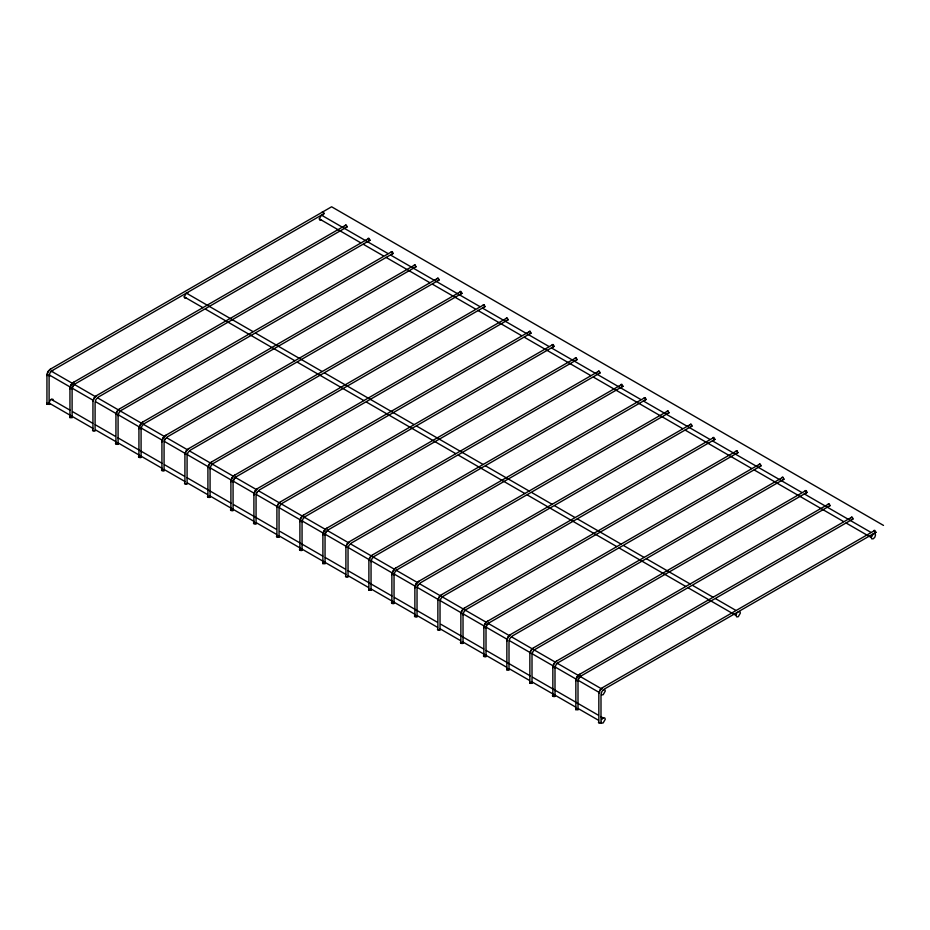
<?xml version="1.0" encoding="UTF-8"?>
<svg xmlns="http://www.w3.org/2000/svg" width="930" height="930" viewBox="0 0 930 930"><rect width="100%" height="100%" fill="white"/><g stroke="black" fill="none" stroke-linecap="round" stroke-linejoin="round"><path stroke-width="1.4" d="M46.942 375.615L48.081 371.791L50.825 368.885M49.104 375.86L49.988 372.884L52.127 370.628M69.948 388.891L71.075 385.067L73.83 382.16M72.726 386.02L72.098 388.147L72.098 417.605L69.948 417.605L69.948 416.349M72.098 389.135L72.982 386.159L75.121 383.904M92.942 401.167L93.523 399.191M115.936 414.443L116.82 411.467L118.947 409.212M118.087 415.687L118.97 412.711L121.109 410.467M139.221 426.731L141.953 422.499L414.966 264.864L416.047 266.736L414.966 267.363M138.93 428.718L140.07 424.894L142.813 421.999M141.081 428.963L141.965 425.987L144.103 423.743M186.36 298.112L184.838 298.263L184.198 296.868L186.36 293.136L187.883 292.985M161.925 441.994L163.064 438.17L165.807 435.275M164.075 441.25L164.715 439.123M184.919 454.282L185.512 452.294M207.913 467.558L208.797 464.582L210.936 462.326L483.949 304.703L485.03 306.563L483.949 307.191M210.075 468.801L210.959 465.825L213.086 463.57M230.907 481.821L232.047 477.997L234.79 475.102M233.07 482.077L233.953 479.101L236.092 476.846M321.454 220.108L319.932 220.259L319.304 218.864L321.454 215.132L322.977 214.981M253.902 495.097L255.041 491.273L257.784 488.378L529.937 331.254L531.018 333.114L529.937 333.742M256.064 494.353L256.692 492.226M276.908 507.385L277.489 505.397M299.902 521.66L301.041 517.824L303.785 514.929M302.052 521.904L302.936 518.928L305.075 516.673M323.779 530.96L322.896 533.936L322.896 563.638L325.047 563.638L325.047 562.394M322.896 534.936L324.035 531.1L326.779 528.205M325.686 532.053L325.047 534.18L325.047 563.638M325.047 535.18L325.93 532.204L328.069 529.949M345.89 547.212L346.483 545.224M368.885 560.488L369.768 557.512L371.907 555.257M371.047 561.732L371.93 558.756L374.058 556.5M392.181 572.775L394.901 568.532L667.914 410.909L668.996 412.781L667.914 413.397M391.879 574.763L393.018 570.939L395.762 568.032M394.041 575.007L394.925 572.031L397.052 569.776M414.873 588.039L416.012 584.214L418.756 581.308M417.035 587.283L417.663 585.168M437.867 600.315L438.46 598.327M460.873 613.591L461.757 610.615L463.884 608.36L736.897 450.736L737.978 452.608L736.897 453.224M463.024 614.835L463.907 611.859L466.046 609.603M483.867 627.866L485.007 624.042L487.75 621.147M486.018 628.11L486.901 625.134L489.041 622.879M506.862 641.142L508.001 637.317L510.744 634.423L782.897 477.288L783.967 479.159L782.897 479.787M529.856 653.418L530.449 651.442M552.85 667.694L553.989 663.869L556.733 660.974M555.001 667.949L555.896 664.973L558.023 662.718M576.728 677.005L575.844 679.97L575.844 709.683L578.007 709.683L578.007 708.439M575.844 680.969L576.984 677.145L579.727 674.25M578.634 678.098L578.007 680.225L578.007 709.683M578.007 681.225L578.89 678.249L581.018 675.994M598.839 693.257L599.432 691.269M738.257 611.766L739.78 611.615L740.408 613.01L738.257 616.741L736.723 616.892L736.095 615.497L736.723 613.37M871.201 537.505L873.351 533.762L874.874 533.611L875.514 535.017L874.874 537.133L873.351 538.749L871.829 538.9L871.201 537.505L846.056 522.986M321.908 212.389L322.977 211.761L323.745 212.563L324.059 213.633L322.977 214.249M344.902 225.665L345.972 225.037L346.739 225.851L347.053 226.908L345.972 227.525M368.21 238.243L370.047 240.184L368.978 240.812M390.891 252.216L391.972 251.588L392.727 252.402L393.041 253.46L391.972 254.088M413.885 265.492L414.966 264.864M436.879 278.768L437.96 278.151L438.728 278.954L439.041 280.011L437.96 280.639M460.187 291.346L462.036 293.287L460.954 293.915M482.868 305.319L483.949 304.703M505.874 318.595L506.943 317.979L507.71 318.781L508.024 319.839L506.943 320.466M528.868 331.871L529.937 331.254M551.862 345.146L552.943 344.53L553.699 345.332L554.013 346.39L552.943 347.018M574.856 358.422L575.937 357.806L576.693 358.608L577.007 359.666L575.937 360.294M597.851 371.698L598.932 371.082L599.687 371.884L600.001 372.953L598.932 373.569M621.159 384.288L623.007 386.229L621.926 386.845M643.839 398.261L644.92 397.633L645.687 398.435L646.001 399.505L644.92 400.121M666.833 411.537L667.914 410.909M689.839 424.812L690.909 424.185L691.676 424.987L691.99 426.056L690.909 426.672M713.147 437.391L714.984 439.332L713.903 439.948M735.828 451.364L736.897 450.736M758.822 464.64L759.903 464.012L760.659 464.826L760.973 465.884L759.903 466.5M804.81 491.191L805.892 490.563L806.647 491.377L806.973 492.435L805.892 493.063M827.805 504.467L828.886 503.851L829.653 504.653L829.967 505.711L828.886 506.339M850.799 517.743L851.88 517.126L852.647 517.929L852.961 518.987L851.88 519.614M874.119 530.321L875.955 532.262L874.874 532.89M46.942 403.074L46.942 404.318L49.104 404.318L49.732 400.958L51.255 399.342L52.778 399.191L53.417 400.586M72.098 417.605L72.098 416.349M92.489 430.253L94.011 431.136L95.546 430.253M115.936 442.913L115.483 443.529L117.006 444.412L118.087 444.156L118.087 442.913M138.93 456.188L138.477 456.804L140.012 457.688L141.081 457.432L141.081 456.188M161.925 469.464L161.483 470.08L163.006 470.964L164.075 470.708L164.075 469.464M184.477 483.356L186 484.239L187.523 483.356M207.913 496.016L207.471 496.632L208.994 497.515L210.075 497.259L210.075 496.016M230.907 509.291L230.466 509.907L231.989 510.791L233.07 510.535L233.07 509.291M253.902 522.567L253.46 523.183L254.983 524.067L256.064 523.811L256.064 522.567M276.908 535.843L276.454 536.459L277.977 537.342L279.058 537.087L279.058 535.843M299.902 549.119L299.448 549.746L300.971 550.618L302.052 550.362L302.052 549.119M322.896 562.394L322.896 563.638M345.449 576.298L346.971 577.17L348.494 576.298M368.885 588.946L368.885 590.19L371.047 590.19L371.047 588.946L414.943 614.288M391.879 602.221L391.437 602.849L392.96 603.721L394.041 603.465L394.041 602.221M414.873 615.497L414.431 616.125L415.954 617.009L417.035 616.741L417.035 615.497M437.425 629.401L438.948 630.284L440.471 629.401M460.873 642.049L460.42 642.677L461.943 643.56L463.024 643.293L463.024 642.049M483.867 655.325L483.414 655.952L484.937 656.836L486.018 656.58L486.018 655.325M506.862 668.612L506.862 669.856L507.943 670.112L509.012 669.856L509.012 668.612M529.856 681.888L529.856 683.132L530.937 683.387L532.007 683.132L532.007 681.888M552.85 695.163L552.408 695.779L553.931 696.663L555.001 696.407L555.001 695.163M575.844 708.439L575.844 709.683M598.397 722.331L599.92 723.215L601.443 722.331M93.825 398.191L95.953 395.936M185.802 451.306L187.941 449.05L460.954 291.427M188.802 448.551L186.058 451.445L184.919 455.27L184.919 483.984M211.796 461.826L209.052 464.721L207.913 468.546L207.913 497.259M256.924 488.878L254.797 491.133L253.902 494.109L253.902 523.811M277.791 504.409L279.918 502.154M324.489 530.205L325.919 528.705L598.932 371.082M346.774 544.236L348.913 541.981M438.762 597.339L440.89 595.084L713.903 437.46M441.75 594.584L439.007 597.49L437.867 601.315L437.867 630.017M464.756 607.86L462.001 610.766L460.873 614.591L460.873 643.293M486.646 624.995L488.18 623.379L760.973 465.884M509.884 634.911L507.745 637.166L506.862 640.142L506.862 669.856M530.739 650.442L532.878 648.198M577.437 676.25L578.867 674.75L851.88 517.126M599.722 690.281L601.861 688.026M601.629 719.588L603.152 717.983L604.674 717.832L605.314 719.227L603.152 722.959L601.629 723.11M95.255 396.54L51.255 371.128L324.059 213.633M345.972 225.037L72.959 382.66L70.831 384.915L69.948 387.891L69.948 417.605M74.249 384.404L347.053 226.908M368.978 238.313L96.825 395.448L94.07 398.342L92.942 402.167L92.942 430.881M370.047 240.184L98.115 397.191L95.976 399.435L95.093 402.411L95.093 430.881M391.972 251.588L119.819 408.723L117.075 411.618L115.936 415.443L115.936 444.156M120.249 410.955L393.041 253.46M143.243 424.243L416.047 266.736M437.96 278.151L164.947 435.775L162.808 438.018L161.925 440.994L161.925 470.708M439.041 280.011L167.098 437.019L164.97 439.274L164.075 442.25L164.075 470.708M462.036 293.287L190.092 450.294L187.965 452.55L187.081 455.526L187.081 483.984M212.226 464.07L485.03 306.563M506.943 317.979L233.93 475.602L231.791 477.857L230.907 480.833L230.907 510.535M508.024 319.839L235.22 477.346L233.07 481.077L233.07 510.535M531.018 333.114L259.086 490.122L256.947 492.377L256.064 495.353L256.064 523.811M552.943 344.53L280.79 501.654L278.035 504.548L276.908 508.385L276.908 537.087M554.013 346.39L282.081 503.397L279.942 505.653L279.058 508.629L279.058 537.087M575.937 357.806L302.913 515.429L300.785 517.685L299.902 520.661L299.902 550.362M304.215 517.173L577.007 359.666M327.209 530.449L600.001 372.953M621.926 384.357L349.773 541.481L347.029 544.387L345.89 548.212L345.89 576.914M623.007 386.229L351.063 543.225L348.924 545.48L348.041 548.456L348.041 576.914M644.92 397.633L372.767 554.757L370.024 557.663L368.885 561.488L368.885 590.19M373.197 557L646.001 399.505M396.192 570.276L668.996 412.781M690.909 424.185L417.896 581.808L415.757 584.063L414.873 587.039L414.873 616.741M691.99 426.056L420.046 583.052L417.919 585.307L417.035 588.283L417.035 616.741M714.984 439.332L443.052 596.328L440.913 598.583L440.029 601.559L440.029 630.017M465.174 610.103L737.978 452.608M759.903 464.012L486.878 621.635L484.751 623.89L483.867 626.867L483.867 656.58M783.967 479.159L512.035 636.167L509.896 638.41L509.012 641.386L509.012 669.856M805.892 490.563L533.739 647.698L530.995 650.593L529.856 654.418L529.856 683.132M806.973 492.435L535.029 649.442L532.89 651.686L532.007 654.662L532.007 683.132M828.886 503.851L555.873 661.474L553.734 663.718L552.85 666.694L552.85 696.407M557.163 663.218L829.967 505.711M580.157 676.494L852.961 518.987M874.874 530.402L602.721 687.526L599.978 690.42L598.839 694.245L598.839 722.959M875.955 532.262L604.012 689.269L601.884 691.525L601.001 694.501L601.001 722.959M51.255 371.128L52.778 370.977M603.152 689.769L604.674 689.618L605.314 691.013L603.152 694.745L601.629 694.896M782.13 477.218L782.897 477.288M883.5 525.415L331.603 206.786L49.964 369.384L47.825 371.64L46.942 374.616L46.942 404.318M321.454 215.132L388.089 253.599M390.6 255.053L479.857 306.586M482.379 308.039L549.002 346.506M551.513 347.959L640.782 399.493M643.293 400.946L709.915 439.413M712.438 440.867L801.695 492.4M804.206 493.853L870.84 532.32M319.304 218.864L360.782 242.823M363.305 244.276L383.416 255.89M385.927 257.331L429.927 282.743M432.45 284.196L475.195 308.865M477.706 310.318L521.707 335.73M524.218 337.172L590.852 375.639M593.363 377.092L682.62 428.625M685.131 430.079L751.765 468.546M754.277 469.999L843.533 521.532M186.36 293.136L252.983 331.603M255.506 333.056L322.129 371.523M324.651 372.976L413.908 424.51M416.419 425.952L483.054 464.43M485.565 465.872L529.565 491.284M532.076 492.737L552.188 504.351M554.71 505.792L574.821 517.406M577.332 518.859L621.333 544.271M623.856 545.712L643.967 557.326M646.478 558.779L690.479 584.18M692.99 585.633L713.112 597.246M715.623 598.699L735.735 610.312M184.198 296.868L203.054 307.749M205.577 309.202L294.833 360.735M297.344 362.189L363.979 400.656M366.49 402.109L455.747 453.642M458.269 455.096L524.892 493.563M527.403 495.016L616.671 546.549M619.182 548.003L685.805 586.47M688.328 587.923L736.095 615.497M97.778 397.982L141.779 423.394M144.29 424.847L164.401 436.461M166.912 437.902L187.035 449.516M189.546 450.969L233.546 476.369M236.057 477.822L256.18 489.436M258.691 490.889L325.326 529.356M327.837 530.809L347.948 542.423M350.459 543.876L394.46 569.276M396.982 570.729L417.093 582.343M419.604 583.796L486.239 622.263M488.75 623.716L508.861 635.33M511.384 636.783L555.384 662.183M557.895 663.636L600.64 688.316M49.104 404.318L49.104 374.86L93.105 400.272M95.616 401.725L162.25 440.192M164.761 441.645L254.018 493.179M256.529 494.621L414.943 586.074M417.454 587.528L506.711 639.061M509.222 640.514L575.856 678.981M578.367 680.435L599.745 692.769M51.255 399.342L70.11 410.235M72.633 411.688L92.744 423.301M95.255 424.743L115.378 436.356M117.889 437.809L161.89 463.221M164.401 464.663L184.512 476.276M187.035 477.729L231.035 503.142M233.546 504.583L276.291 529.263M280.058 531.449L322.803 556.117M325.326 557.57L345.437 569.183M347.948 570.636L391.949 596.037M394.46 597.49L437.205 622.17M440.983 624.344L483.728 649.024M486.239 650.477L530.24 675.878M532.75 677.331L598.13 715.077M600.64 716.53L603.152 717.983M93.105 428.486L49.104 403.074L49.732 404.469M95.616 429.939L115.727 441.541M118.25 442.994L162.25 468.406M164.761 469.848L184.872 481.461M187.395 482.914L207.506 494.528M210.017 495.981L254.018 521.381M256.529 522.834L276.652 534.448M279.163 535.901L345.797 574.368M348.308 575.821L368.42 587.435M417.454 615.741L437.565 627.355M440.076 628.808L460.199 640.421M462.71 641.874L506.711 667.275M509.222 668.728L529.344 680.342M531.855 681.795L575.856 707.195M578.367 708.648L598.478 720.262M49.104 374.86L49.732 376.266M555.001 666.95L555.001 696.407M486.018 627.122L486.018 656.58M463.024 613.846L463.024 643.293M394.041 574.008L394.041 603.465M391.879 573.764L391.879 603.465M371.047 560.732L371.047 590.19M302.052 520.905L302.052 550.362M210.075 467.802L210.075 497.259M141.081 427.974L141.081 457.432M138.93 427.719L138.93 457.432M118.087 414.699L118.087 444.156"/></g></svg>
